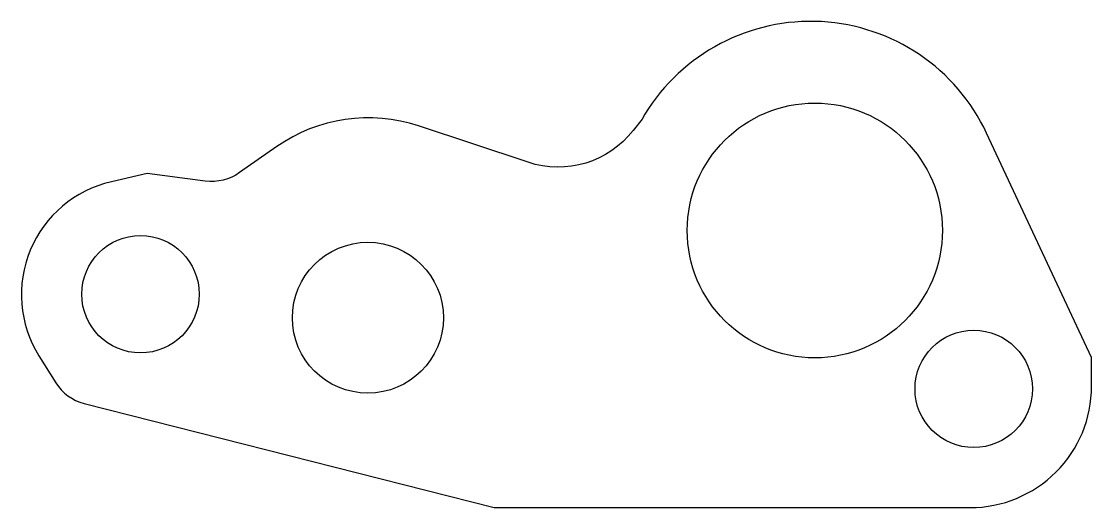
# Model space of a CAD drawing. Header units: inches. Extents: x -1.61 to 1.58, y -1.08 to 0.37.
import ezdxf

# ---------------------------------------------------------------- set-up
doc = ezdxf.new("R2010")
doc.units = ezdxf.units.IN
doc.layers.get('0').update_dxf_attribs({"linetype": 'CONTINUOUS'})

msp = doc.modelspace()

# ---------------------------------------------------------------- linework, layer by layer
msp.add_lwpolyline([(-0.2, -1.0753), (1.2176, -1.0753, 0.414214), (1.5795, -0.7134), (1.5795, -0.6279), (1.267, 0.0412, 0.598281), (0.2494, 0.0978), (0.2406, 0.0834), (0.2142, 0.0494, -0.317792), (-0.0988, -0.0455), (-0.4247, 0.0629, 0.237251), (-0.8471, 0.0012), (-0.958, -0.0764, -0.187052), (-1.06, -0.1015), (-1.2328, -0.0791), (-1.3398, -0.1036, 0.515097), (-1.5555, -0.6223), (-1.5052, -0.7031, 0.19347), (-1.421, -0.7646)], format="xyb", close=True)
for centre, radius in [((0.7553, -0.2487), 0.38), ((-1.253, -0.4388), 0.175), ((-0.5758, -0.509), 0.225), ((1.2286, -0.7213), 0.175)]:
    msp.add_circle(centre, radius)

doc.saveas('drawing.dxf')
